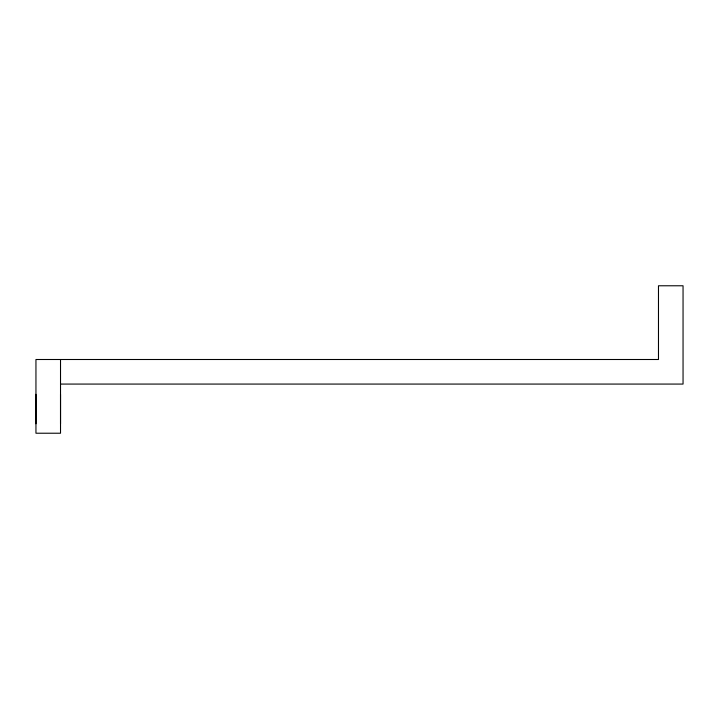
<?xml version="1.0" encoding="UTF-8"?>
<svg xmlns="http://www.w3.org/2000/svg" width="719" height="719" viewBox="0 0 719 719"><rect width="100%" height="100%" fill="white"/><g stroke="black" fill="none" stroke-linecap="round" stroke-linejoin="round"><path stroke-width="1.08" d="M35.95 423.77L35.95 394.309M60.522 423.77L60.522 394.309M60.522 384.072L683.05 384.072L683.05 285.776L658.478 285.776L658.478 359.5L35.95 359.5L35.95 433.224L60.522 433.224L60.522 359.5"/></g></svg>
